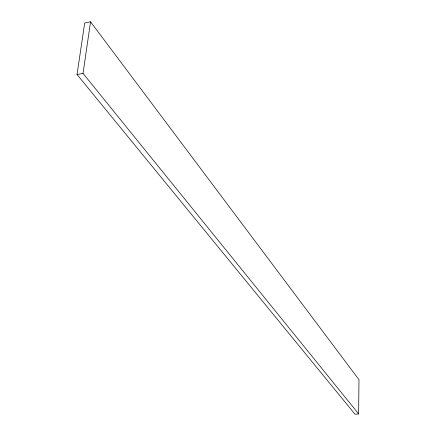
<?xml version="1.0" encoding="UTF-8"?>
<svg xmlns="http://www.w3.org/2000/svg" width="436" height="436" viewBox="0 0 436 436"><rect width="100%" height="100%" fill="white"/><g stroke="black" fill="none" stroke-linecap="round" stroke-linejoin="round"><path stroke-width="0.65" d="M358.659 413.933L358.959 379.691L90.546 21.8L84.693 23.01L77.041 74.529L354.986 414.2L358.659 413.933L83.031 73.39L90.546 21.8M77.041 74.529L83.031 73.39"/></g></svg>
